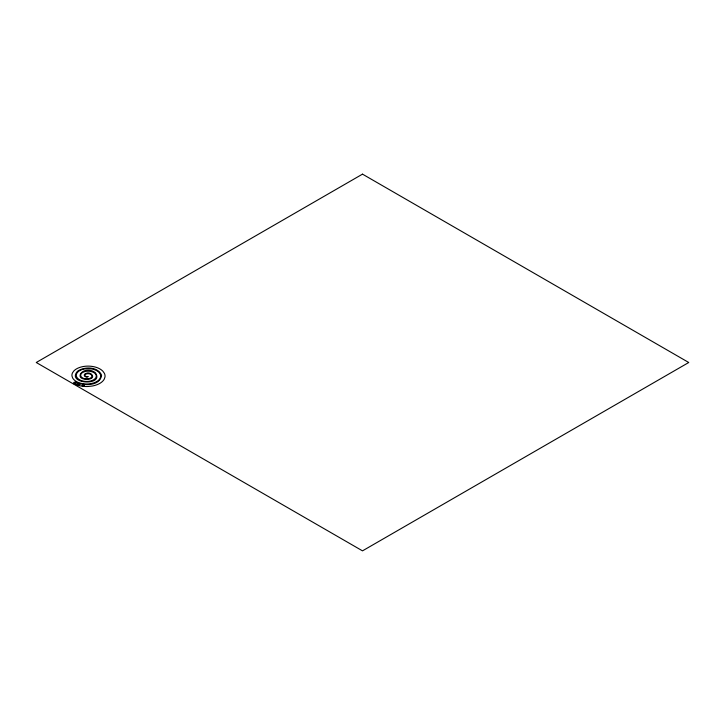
<?xml version="1.0" encoding="UTF-8"?>
<svg xmlns="http://www.w3.org/2000/svg" width="725" height="725" viewBox="0 0 725 725"><rect width="100%" height="100%" fill="white"/><g stroke="black" fill="none" stroke-linecap="round" stroke-linejoin="round"><path stroke-width="1.09" d="M83.611 385.791L83.266 385.401L84.145 385.51L83.973 385.972A1.196 0.689 0 0 1 82.55 385.881M83.094 385.836L82.713 385.283L83.538 385.066M78.218 384.948L79.052 385.174A1.613 0.933 0 0 0 79.768 384.322M79.813 384.322L78.989 384.051A1.622 0.933 0 0 0 78.255 384.912M78.998 384.313A2.655 1.532 0 0 0 78.798 384.522L78.771 384.549A2.528 1.459 0 0 0 78.626 384.739M79.016 384.903A2.8 1.613 0 0 0 79.224 384.676L79.252 384.658A2.383 1.377 0 0 0 79.387 384.477M82.532 385.899A1.06 0.616 0 0 1 82.251 385.637M82.315 385.627A1.16 0.671 0 0 1 82.795 384.866A1.16 0.671 0 0 1 84.2 384.939M74.14 383.77A1.686 0.97 0 0 1 73.986 382.401A1.686 0.97 0 0 1 76.361 382.311C84.064 386.081 100.267 386.117 101.591 375.188C97.821 366.469 84.49 366.406 77.575 371.182C65.748 384.214 104.989 386.271 95.301 372.695C83.239 363.742 70.941 381.323 89.773 379.039C96.235 377.435 90.353 370.973 85.985 373.466C81.907 374.435 85.749 378.477 88.205 376.574A2.093 1.205 0 0 1 86.157 376.583L85.722 376.411A2.411 1.396 0 0 1 85.224 376.058A2.347 1.359 0 0 1 84.952 375.641L84.907 375.342A2.755 1.595 0 0 1 85.351 374.499L85.677 374.263A3.154 1.822 0 0 1 87.036 373.774L87.317 373.728A3.552 2.048 0 0 1 89.311 373.819L89.601 373.892A3.988 2.302 0 0 1 91.386 374.888A4.386 2.537 0 0 1 91.894 376.212L91.867 376.429A4.812 2.773 0 0 1 90.861 377.779L90.607 377.952A5.247 3.027 0 0 1 87.861 378.84A5.646 3.263 0 0 1 84.925 378.749L84.499 378.658A6.063 3.498 0 0 1 82.007 377.544L81.735 377.317A6.498 3.752 0 0 1 80.711 375.178A6.897 3.988 0 0 1 81.726 373.212L82.025 372.949A7.313 4.223 0 0 1 84.952 371.581L85.477 371.454A7.73 4.468 0 0 1 89.438 371.263L90.027 371.336A8.147 4.703 0 0 1 93.67 372.514L94.105 372.777A8.564 4.939 0 0 1 96.072 375.042L96.18 375.423A8.981 5.184 0 0 1 95.582 378.051L95.301 378.414A9.398 5.428 0 0 1 92.111 380.498L91.504 380.716A9.806 5.664 0 0 1 86.647 381.441L85.894 381.423A10.223 5.9 0 0 1 80.964 380.417L80.339 380.145A10.639 6.144 0 0 1 77.104 377.625L76.832 377.19A11.047 6.38 0 0 1 76.569 373.928L76.778 373.457A11.464 6.625 0 0 1 79.813 370.575L80.466 370.239A11.881 6.86 0 0 1 85.976 368.771L86.864 368.699A12.298 7.096 0 0 1 93.063 369.27L93.897 369.505A12.715 7.341 0 0 1 98.645 372.061L99.126 372.541A13.132 7.576 0 0 1 100.648 376.302L100.576 376.873A13.612 7.857 0 0 1 99.597 379.084A13.385 7.73 0 0 1 98.138 380.607L97.512 381.069A14.038 8.102 0 0 1 93.597 382.945L90.716 383.643A14.455 8.347 0 0 1 86.556 383.978A14.21 8.202 0 0 1 83.393 383.761L82.351 383.588A14.872 8.582 0 0 1 78.463 382.501A14.609 8.437 0 0 1 75.98 381.268L75.255 380.779A15.288 8.827 0 0 1 72.636 377.961L71.983 376.039A15.705 9.072 0 0 1 72.545 372.768L73.887 370.91A16.122 9.307 0 0 1 76.732 368.762A15.832 9.144 0 0 1 79.542 367.502L80.593 367.167A16.539 9.552 0 0 1 85.142 366.279A16.24 9.38 0 0 1 88.767 366.125L90 366.188A16.956 9.788 0 0 1 94.758 366.932A16.657 9.615 0 0 1 97.993 368.001L98.981 368.454A17.373 10.032 0 0 1 102.941 371.272L104.391 373.339A17.799 10.277 0 0 1 104.971 377.045L104.173 379.275A18.207 10.512 0 0 1 101.808 382.002A17.871 10.313 0 0 1 99.171 383.743L98.129 384.241A18.633 10.757 0 0 1 92.148 386.044L88.097 386.488A19.04 10.993 0 0 1 82.578 386.253A19.086 11.02 0 0 1 74.149 383.77M74.521 382.999L75.989 383.036L74.53 382.963M79.931 385.247L79.931 385.247M77.203 383.652L77.013 383.833A1.441 0.834 0 0 0 77.602 383.842C75.645 385.8 78.98 383.289 77.648 383.661A1.296 0.743 0 0 1 77.203 383.652M362.5 174.145L36.25 362.5L362.5 550.855L688.75 362.5L362.5 174.145"/></g></svg>
